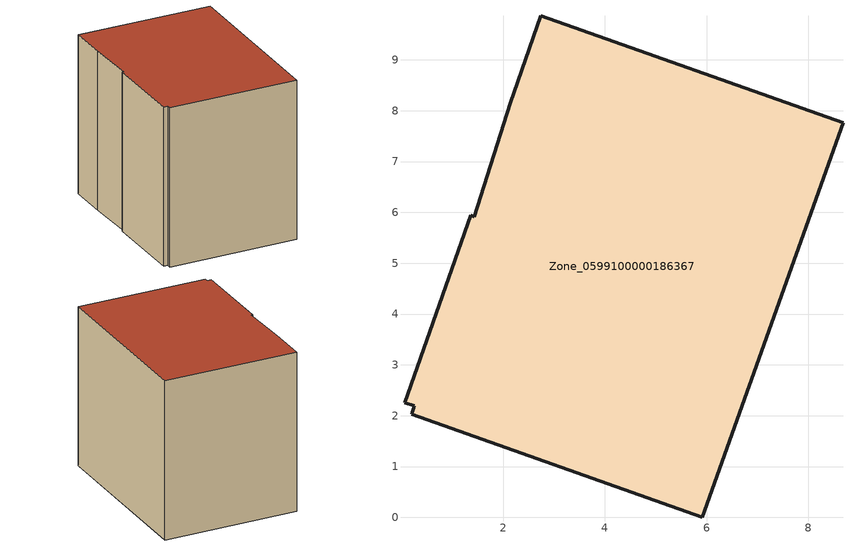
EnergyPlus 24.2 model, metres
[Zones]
Zone_0599100000186367
 floor ground (C_G): 0.19,2.03 0.24,2.19 0.06,2.26 1.35,5.94 1.43,5.92 2.13,8.14 2.74,9.87 8.68,7.76 5.91,0 z0.5
 wall outside (C_F): 5.91,0 8.68,7.76 2.74,9.87 2.13,8.14 1.43,5.92 1.35,5.94 0.06,2.26 0.24,2.19 0.19,2.03 5.91,0 z0.5:8.02
 roof outside (C_R): 0.24,2.19 0.19,2.03 5.91,0 8.68,7.76 2.74,9.87 2.13,8.14 1.43,5.92 1.35,5.94 0.06,2.26 z8.02
[BUILDING]
Pand.0599100000186367: North Axis=0; Terrain=City; Loads Convergence Tolerance Value=0.04; Temperature Convergence Tolerance Value=0.4; Solar Distribution=FullExterior; Maximum Number of Warmup Days=25; Minimum Number of Warmup Days=1
[Site:Location]
Rotterdam.The.Hague.AP_ZH_NLD Design_Conditions: Latitude=51.96; Longitude=4.45; Time Zone=1; Elevation=-4.5
[SITE:GROUNDTEMPERATURE:BUILDINGSURFACE]
18, 18, 18, 18, 18, 18, 18, 18, 18, 18, 18, 18
[MATERIAL] Thermal Absorptance=0.9; Solar Absorptance=0.7; Visible Absorptance=0.7
Name | Roughness | Thickness | Conductivity | Density | Specific Heat
G.TC.1965-1974 | MediumSmooth | 0.15 | 0.882353 | 540 | 1210
F.TC.1965-1974 | Rough | 0.3 | 0.697674 | 1920 | 840
R.TC.1965-1974 | MediumRough | 0.2 | 0.232558 | 1500 | 1000
[CONSTRUCTION]
C_G: G.TC.1965-1974
C_F: F.TC.1965-1974
C_R: R.TC.1965-1974
[ZONE]
Zone_0599100000186367: Type=1; Multiplier=1; Ceiling Height=Autocalculate; Volume=Autocalculate; Floor Area=autocalculate; Part of Total Floor Area=Yes
[ZONEINFILTRATION:DESIGNFLOWRATE]
Infil_Zone_0599100000186367: Zone or ZoneList or Space or SpaceList=Zone_0599100000186367; Schedule=AlwaysOn; Design Flow Rate Calculation Method=Flow/Area; Flow Rate per Floor Area=0.003; Constant Term Coefficient=1; Temperature Term Coefficient=0; Velocity Term Coefficient=0; Velocity Squared Term Coefficient=0
[HVACTEMPLATE:ZONE:IDEALLOADSAIRSYSTEM]
Zone_0599100000186367: Maximum Heating Supply Air Temperature=50; Minimum Cooling Supply Air Temperature=13; Maximum Heating Supply Air Humidity Ratio=0.0156; Minimum Cooling Supply Air Humidity Ratio=0.0077; Heating Limit=NoLimit; Cooling Limit=NoLimit; Dehumidification Control Type=ConstantSensibleHeatRatio; Cooling Sensible Heat Ratio=0.7; Dehumidification Setpoint=60; Humidification Control Type=None; Humidification Setpoint=30; Outdoor Air Method=None; Outdoor Air Flow Rate per Person=0.00944; Outdoor Air Flow Rate per Zone Floor Area=0; Outdoor Air Flow Rate per Zone=0; Demand Controlled Ventilation Type=None; Outdoor Air Economizer Type=NoEconomizer; Heat Recovery Type=None; Sensible Heat Recovery Effectiveness=0.7; Latent Heat Recovery Effectiveness=0.65
[ZONECONTROL:THERMOSTAT]
ThermostatControl_Zone_0599100000186367: Zone or ZoneList=Zone_0599100000186367; Control Type Schedule=DualSetpointControlType; Control 1=Thermostat_Zone_0599100000186367; Temperature Difference Between Cutout And Setpoint=0
[THERMOSTATSETPOINT:DUALSETPOINT]
Thermostat_Zone_0599100000186367: Heating Setpoint Temperature Schedule=HeatingSetpoint_Zone_0599100000186367; Cooling Setpoint Temperature Schedule=CoolingSetpoint_Zone_0599100000186367
[SCHEDULE:COMPACT]
HeatingSetpoint_Zone_0599100000186367: Through: 12/31, For: AllDays, Until: 24:00, 21
CoolingSetpoint_Zone_0599100000186367: Through: 12/31, For: AllDays, Until: 24:00, 24
DualSetpointControlType: Through: 12/31, For: AllDays, Until: 24:00, 4
AlwaysOn: Through: 12/31, For: AllDays, Until: 24:00, 1
